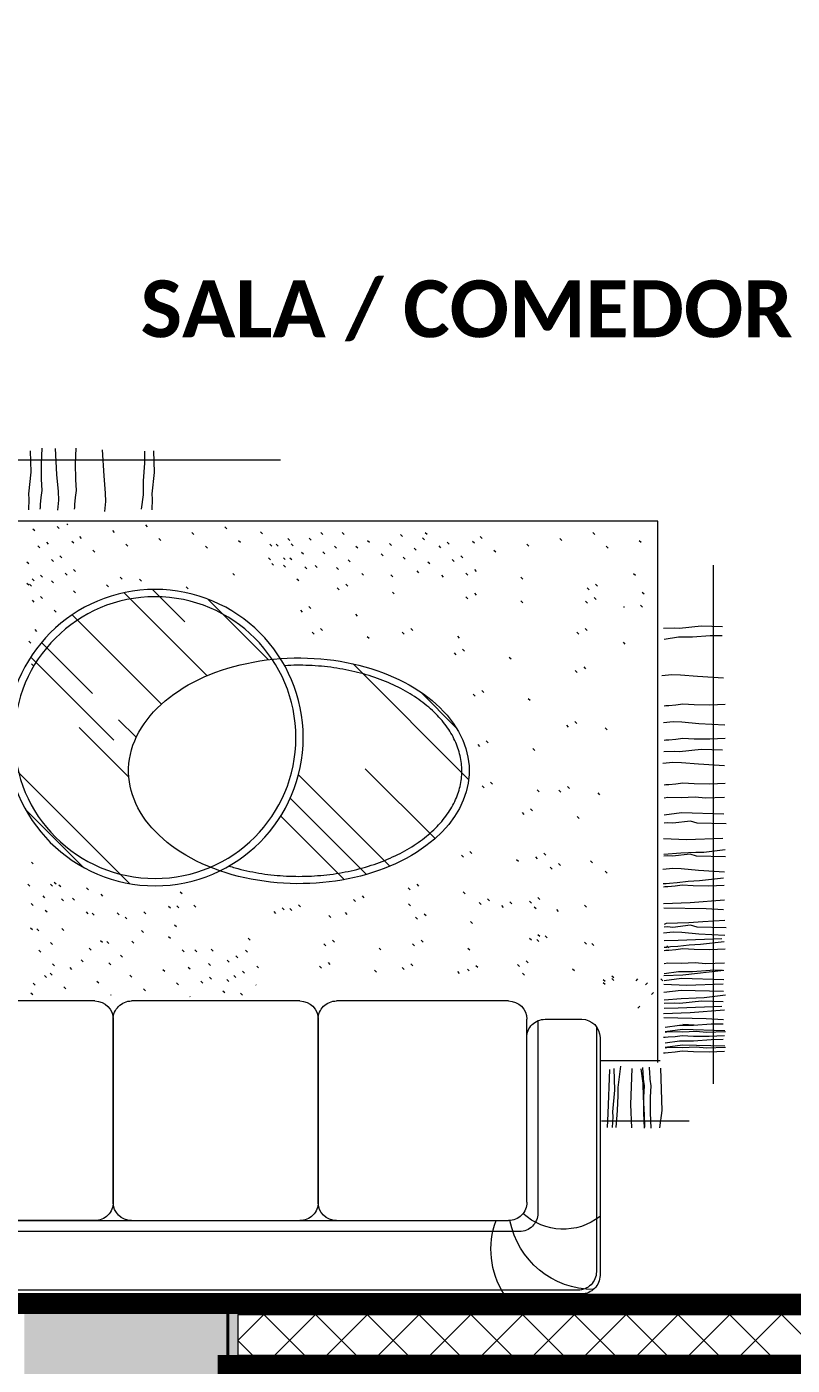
# Model space of a CAD drawing. Header units: metres. Extents: x -144 to 1000, y -717 to 29.
# Drawn here: x 749.357 to 751.239, y -557.414 to -554.123 of the extents above; entities that cross this region are included whole.
import ezdxf

# ---------------------------------------------------------------- set-up
doc = ezdxf.new("R2010")
doc.units = ezdxf.units.M
doc.linetypes.add('basculante modificado', pattern=[0.18, 0.1125, -0.0675])
doc.layers.get('0').update_dxf_attribs({"color": 1})
doc.layers.add('00-MEDICION', color=30, linetype='Continuous')
for name, color, linetype, lineweight in [('A-DETL', 1, 'Continuous', 9), ('A-WALL', 4, 'Continuous', 9), ('G-ANNO-TEXT', 2, 'Continuous', 9), ('G-IMPT', 1, 'Continuous', 9), ('S-COLS', 7, 'Continuous', 9)]:
    doc.layers.add(name, color=color, linetype=linetype, lineweight=lineweight)
doc.layers.add('A-WALL-PATT', color=7, linetype='Continuous', lineweight=35, true_color=0x9c9c9c)
doc.styles.add('Calibri_B', font='calibrib.ttf', dxfattribs={"height": 0.165})

# ---------------------------------------------------------------- blocks, each defined once
blk = doc.blocks.new('JUEGO DE SALA 3 - SALA 3_dwg-332581-Nivel 13')
at = {"layer": 'G-IMPT'}
for p, q in [((-2244.3372, 507.9053), (-2242.9374, 507.9023)), ((-2244.2013, 507.7409), (-2244.2061, 507.7361)), ((-2244.0056, 507.7452), (-2244.0103, 507.7405)), ((-2243.8121, 507.7474), (-2243.8146, 507.7448)), ((-2243.7891, 507.7405), (-2243.7939, 507.7358)), ((-2243.7288, 507.7351), (-2243.7335, 507.7303)), ((-2245.2202, 507.7096), (-2245.225, 507.7049)), ((-2245.1056, 507.7285), (-2245.1104, 507.7237)), ((-2245.0245, 507.714), (-2245.0293, 507.7092)), ((-2244.8288, 507.7184), (-2244.8336, 507.7136)), ((-2244.8102, 507.7071), (-2244.815, 507.7023)), ((-2244.7477, 507.7039), (-2244.7525, 507.6991)), ((-2244.6935, 507.7282), (-2244.6982, 507.7234)), ((-2244.6871, 507.7149), (-2244.6919, 507.7101)), ((-2244.6331, 507.7227), (-2244.6379, 507.7179)), ((-2244.552, 507.7082), (-2244.5568, 507.7035)), ((-2244.4899, 507.7276), (-2244.4947, 507.7228)), ((-2244.4374, 507.7271), (-2244.4422, 507.7223)), ((-2244.4088, 507.7131), (-2244.4136, 507.7083)), ((-2244.3563, 507.7126), (-2244.3611, 507.7078)), ((-2244.2886, 507.7286), (-2244.2934, 507.7239)), ((-2244.2347, 507.7075), (-2244.2395, 507.7028)), ((-2244.1202, 507.7264), (-2244.1249, 507.7216)), ((-2244.039, 507.7119), (-2244.0438, 507.7071)), ((-2243.9245, 507.7307), (-2243.9292, 507.726)), ((-2243.8433, 507.7162), (-2243.8481, 507.7115)), ((-2243.8247, 507.705), (-2243.8295, 507.7002)), ((-2243.7622, 507.7018), (-2243.767, 507.697)), ((-2245.1391, 507.6952), (-2245.1439, 507.6904)), ((-2244.9434, 507.6995), (-2244.9482, 507.6947)), ((-2244.8623, 507.685), (-2244.8671, 507.6803)), ((-2244.7812, 507.6705), (-2244.786, 507.6658)), ((-2244.7269, 507.6948), (-2244.7317, 507.6901)), ((-2244.6666, 507.6894), (-2244.6714, 507.6846)), ((-2244.606, 507.7004), (-2244.6108, 507.6956)), ((-2244.5855, 507.6749), (-2244.5903, 507.6701)), ((-2244.5234, 507.6942), (-2244.5281, 507.6895)), ((-2244.4709, 507.6937), (-2244.4757, 507.689)), ((-2244.4423, 507.6797), (-2244.447, 507.675)), ((-2244.3898, 507.6792), (-2244.3946, 507.6745)), ((-2244.3641, 507.699), (-2244.3689, 507.6942)), ((-2244.3277, 507.6986), (-2244.3324, 507.6938)), ((-2244.3116, 507.6985), (-2244.3164, 507.6937)), ((-2244.1536, 507.693), (-2244.1584, 507.6883)), ((-2243.9579, 507.6974), (-2243.9627, 507.6926)), ((-2243.8768, 507.6829), (-2243.8816, 507.6781)), ((-2243.7415, 507.6927), (-2243.7462, 507.6879)), ((-2245.4051, 506.3735), (-2245.4024, 507.649)), ((-2244.8147, 507.6372), (-2244.8195, 507.6324)), ((-2244.7604, 507.6615), (-2244.7652, 507.6567)), ((-2244.7001, 507.656), (-2244.7049, 507.6513)), ((-2244.6395, 507.667), (-2244.6443, 507.6623)), ((-2244.5044, 507.6604), (-2244.5092, 507.6556)), ((-2244.476, 507.6413), (-2244.4808, 507.6366)), ((-2244.4233, 507.6459), (-2244.4281, 507.6411)), ((-2244.398, 507.6424), (-2244.4028, 507.6376)), ((-2244.3611, 507.6652), (-2244.3659, 507.6605)), ((-2244.3453, 507.6469), (-2244.3501, 507.6422)), ((-2244.3451, 507.6652), (-2244.3499, 507.6604)), ((-2244.3165, 507.6512), (-2244.3212, 507.6464)), ((-2244.3087, 507.6647), (-2244.3135, 507.66)), ((-2243.7957, 507.6684), (-2243.8005, 507.6637)), ((-2243.7749, 507.6594), (-2243.7797, 507.6546)), ((-2243.7146, 507.6539), (-2243.7194, 507.6492)), ((-2245.2061, 507.6285), (-2245.2109, 507.6237)), ((-2244.9293, 507.6183), (-2244.9341, 507.6136)), ((-2244.7939, 507.6281), (-2244.7987, 507.6234)), ((-2244.7336, 507.6227), (-2244.7384, 507.6179)), ((-2244.673, 507.6337), (-2244.6778, 507.6289)), ((-2244.6098, 507.6232), (-2244.6146, 507.6184)), ((-2244.5379, 507.627), (-2244.5426, 507.6223)), ((-2244.3787, 507.6136), (-2244.3835, 507.6088)), ((-2244.2206, 507.6264), (-2244.2254, 507.6216)), ((-2243.9914, 507.6116), (-2243.9962, 507.6068)), ((-2243.9438, 507.6162), (-2243.9486, 507.6115)), ((-2243.8292, 507.6351), (-2243.834, 507.6303)), ((-2243.8084, 507.626), (-2243.8132, 507.6213)), ((-2243.775, 507.6069), (-2243.7797, 507.6021)), ((-2243.7481, 507.6206), (-2243.7529, 507.6158)), ((-2243.7273, 507.6115), (-2243.7321, 507.6068)), ((-2245.2274, 507.5826), (-2245.2321, 507.5779)), ((-2245.1128, 507.6015), (-2245.1175, 507.5967)), ((-2245.092, 507.5925), (-2245.0968, 507.5877)), ((-2244.8148, 507.5791), (-2244.8196, 507.5743)), ((-2244.6132, 507.5813), (-2244.618, 507.5766)), ((-2244.4986, 507.6002), (-2244.5034, 507.5954)), ((-2244.4778, 507.5911), (-2244.4826, 507.5864)), ((-2243.9538, 507.5782), (-2244.1583, 507.3745)), ((-2244.106, 507.5927), (-2244.1108, 507.5879)), ((-2244.0234, 507.5863), (-2244.1031, 507.5069)), ((-2243.9103, 507.5971), (-2243.9151, 507.5923)), ((-2243.8292, 507.5826), (-2243.834, 507.5778)), ((-2243.721, 507.5983), (-2243.7258, 507.5935)), ((-2243.7146, 507.6014), (-2243.7194, 507.5967)), ((-2245.2238, 507.55), (-2245.2286, 507.5452)), ((-2245.1827, 507.5473), (-2245.1827, 507.5445)), ((-2245.1092, 507.5688), (-2245.114, 507.564)), ((-2245.0884, 507.5598), (-2245.0932, 507.555)), ((-2244.9294, 507.5602), (-2244.9342, 507.5555)), ((-2244.794, 507.57), (-2244.7988, 507.5653)), ((-2244.4078, 507.5455), (-2244.4126, 507.5407)), ((-2244.1598, 507.5627), (-2244.309, 507.4141)), ((-2243.7481, 507.5681), (-2243.7529, 507.5633)), ((-2243.7273, 507.559), (-2243.7321, 507.5543)), ((-2244.5224, 507.5267), (-2244.5272, 507.5219)), ((-2244.3871, 507.5365), (-2244.3918, 507.5317)), ((-2243.826, 507.5235), (-2244.046, 507.3044)), ((-2243.7816, 507.5347), (-2243.7864, 507.53)), ((-2245.0876, 507.4925), (-2245.0923, 507.4877)), ((-2245.0668, 507.4834), (-2245.0716, 507.4787)), ((-2244.7733, 507.4727), (-2244.7781, 507.4679)), ((-2244.6587, 507.4916), (-2244.6635, 507.4868)), ((-2244.6379, 507.4825), (-2244.6427, 507.4777)), ((-2244.5516, 507.4722), (-2244.5564, 507.4675)), ((-2244.437, 507.4911), (-2244.4418, 507.4863)), ((-2244.4163, 507.482), (-2244.421, 507.4773)), ((-2243.734, 507.4869), (-2243.7387, 507.4821)), ((-2245.1808, 507.4592), (-2245.1855, 507.4545)), ((-2244.786, 507.441), (-2244.7908, 507.4362)), ((-2243.7507, 507.4552), (-2243.8766, 507.3299)), ((-2243.7198, 507.4582), (-2243.7246, 507.4535)), ((-2244.9006, 507.4221), (-2244.9054, 507.4174)), ((-2244.7652, 507.4319), (-2244.77, 507.4272)), ((-2243.7244, 507.4194), (-2243.9292, 507.2155)), ((-2245.0841, 507.398), (-2245.0889, 507.3933)), ((-2245.0633, 507.389), (-2245.0681, 507.3842)), ((-2244.5169, 507.4046), (-2244.8018, 507.1209)), ((-2243.7262, 507.4026), (-2243.731, 507.3978)), ((-2244.9481, 507.3205), (-2244.9529, 507.3158)), ((-2244.8335, 507.3394), (-2244.8383, 507.3346)), ((-2244.8127, 507.3303), (-2244.8175, 507.3256)), ((-2244.6829, 507.3361), (-2244.7704, 507.2489)), ((-2245.137, 507.2484), (-2245.1418, 507.2437)), ((-2245.0626, 507.2636), (-2245.0674, 507.2588)), ((-2245.0418, 507.2545), (-2245.0466, 507.2498)), ((-2243.9407, 507.266), (-2243.9842, 507.2227)), ((-2243.8438, 507.2464), (-2243.9663, 507.1244)), ((-2244.8447, 507.2159), (-2244.8494, 507.2111)), ((-2244.9592, 507.1971), (-2244.964, 507.1923)), ((-2244.8239, 507.2069), (-2244.8287, 507.2021)), ((-2244.5476, 507.1465), (-2244.7195, 506.9754)), ((-2243.6752, 507.1549), (-2243.9682, 506.8631)), ((-2244.8558, 507.1142), (-2244.8606, 507.1095)), ((-2244.3834, 507.131), (-2244.6083, 506.907)), ((-2245.1192, 507.0886), (-2245.124, 507.0838)), ((-2245.0448, 507.1037), (-2245.0496, 507.099)), ((-2245.024, 507.0947), (-2245.0288, 507.0899)), ((-2244.9704, 507.0954), (-2244.9751, 507.0906)), ((-2244.835, 507.1052), (-2244.8398, 507.1004)), ((-2244.954, 507.049), (-2244.9588, 507.0443)), ((-2244.3633, 507.0736), (-2244.5509, 506.8868)), ((-2243.713, 507.0437), (-2243.8537, 506.9036)), ((-2245.0686, 507.0302), (-2245.0734, 507.0254)), ((-2244.9333, 507.04), (-2244.938, 507.0352)), ((-2244.3398, 507.0293), (-2244.4959, 506.8739)), ((-2245.1016, 506.9213), (-2245.1064, 506.9165)), ((-2245.0234, 506.9148), (-2245.0282, 506.91)), ((-2244.987, 506.9402), (-2244.9918, 506.9354)), ((-2244.9662, 506.9311), (-2244.971, 506.9263)), ((-2244.9199, 506.9245), (-2244.9246, 506.9198)), ((-2244.8053, 506.9434), (-2244.81, 506.9386)), ((-2244.7845, 506.9343), (-2244.7893, 506.9296)), ((-2243.727, 506.9154), (-2243.7318, 506.9107)), ((-2245.138, 506.896), (-2245.1427, 506.8912)), ((-2245.0026, 506.9058), (-2245.0074, 506.901)), ((-2244.6746, 506.8632), (-2244.6794, 506.8584)), ((-2244.6538, 506.8542), (-2244.6586, 506.8494)), ((-2243.863, 506.8525), (-2243.8678, 506.8477)), ((-2243.7948, 506.8598), (-2243.7996, 506.8551)), ((-2243.783, 506.8665), (-2243.7878, 506.8618)), ((-2243.7744, 506.8612), (-2243.7792, 506.8565)), ((-2243.7186, 506.8611), (-2243.7234, 506.8563)), ((-2244.9727, 506.8312), (-2244.9775, 506.8264)), ((-2244.9519, 506.8221), (-2244.9567, 506.8173)), ((-2244.9036, 506.8201), (-2244.9084, 506.8153)), ((-2244.8491, 506.8273), (-2244.8539, 506.8225)), ((-2244.8283, 506.8182), (-2244.8331, 506.8134)), ((-2244.7892, 506.8444), (-2244.794, 506.8396)), ((-2244.6548, 506.815), (-2244.6596, 506.8102)), ((-2244.5402, 506.8339), (-2244.545, 506.8291)), ((-2244.5194, 506.8248), (-2244.5242, 506.82)), ((-2244.0933, 506.8433), (-2244.0981, 506.8386)), ((-2243.8977, 506.8368), (-2243.9025, 506.832)), ((-2243.8283, 506.8265), (-2243.8331, 506.8217)), ((-2243.8011, 506.825), (-2243.8059, 506.8203)), ((-2243.7551, 506.8324), (-2243.7599, 506.8277)), ((-2243.7267, 506.8134), (-2243.7315, 506.8086)), ((-2245.0873, 506.8123), (-2245.092, 506.8075)), ((-2245.0182, 506.8013), (-2245.023, 506.7965)), ((-2244.9637, 506.8084), (-2244.9685, 506.8036)), ((-2244.8829, 506.8111), (-2244.8877, 506.8063)), ((-2244.6929, 506.7906), (-2244.6977, 506.7858)), ((-2244.6722, 506.7816), (-2244.6769, 506.7768)), ((-2244.4986, 506.7929), (-2244.5033, 506.7881)), ((-2244.4586, 506.7855), (-2244.4634, 506.7808)), ((-2244.384, 506.8117), (-2244.3888, 506.807)), ((-2244.3632, 506.8027), (-2244.368, 506.7979)), ((-2244.344, 506.8044), (-2244.3488, 506.7996)), ((-2244.3232, 506.7953), (-2244.328, 506.7906)), ((-2244.1268, 506.81), (-2244.1316, 506.8052)), ((-2244.0851, 506.8084), (-2244.0899, 506.8036)), ((-2244.0644, 506.8081), (-2244.0692, 506.8033)), ((-2244.004, 506.7939), (-2244.0088, 506.7891)), ((-2243.9577, 506.7807), (-2243.9625, 506.776)), ((-2243.9386, 506.7911), (-2243.9434, 506.7864)), ((-2243.8772, 506.7904), (-2243.882, 506.7856)), ((-2243.8618, 506.7931), (-2243.8665, 506.7884)), ((-2243.7614, 506.7976), (-2243.7662, 506.7929)), ((-2244.8075, 506.7718), (-2244.8123, 506.767)), ((-2244.0792, 506.7622), (-2244.0839, 506.7574)), ((-2243.998, 506.7477), (-2244.0028, 506.7429)), ((-2243.8023, 506.752), (-2243.8071, 506.7473)), ((-2243.741, 506.7513), (-2243.7458, 506.7465)), ((-2243.7255, 506.754), (-2243.7303, 506.7493)), ((-2245.1056, 506.7179), (-2245.1104, 506.7131)), ((-2245.0875, 506.7215), (-2245.0922, 506.7167)), ((-2244.991, 506.7368), (-2244.9958, 506.732)), ((-2244.9729, 506.7403), (-2244.9777, 506.7356)), ((-2244.9703, 506.7277), (-2244.9751, 506.7229)), ((-2244.9521, 506.7313), (-2244.9569, 506.7265)), ((-2244.6858, 506.7252), (-2244.6906, 506.7204)), ((-2244.665, 506.7162), (-2244.6698, 506.7114)), ((-2244.4677, 506.7247), (-2244.4725, 506.72)), ((-2244.447, 506.7157), (-2244.4518, 506.7109)), ((-2244.2607, 506.7291), (-2244.2655, 506.7244)), ((-2244.065, 506.7335), (-2244.0698, 506.7287)), ((-2243.9746, 506.7213), (-2243.9794, 506.7165)), ((-2243.9133, 506.7205), (-2243.9181, 506.7158)), ((-2243.8978, 506.7233), (-2243.9026, 506.7186)), ((-2243.7745, 506.7179), (-2243.7793, 506.7132)), ((-2245.2946, 506.7078), (-2245.2899, 506.7126)), ((-2244.8004, 506.7064), (-2244.8052, 506.7016)), ((-2244.5823, 506.7059), (-2244.5871, 506.7011)), ((-2244.2538, 506.7001), (-2244.2586, 506.6953)), ((-2244.2302, 506.6856), (-2244.2349, 506.6808)), ((-2244.1697, 506.7018), (-2244.1744, 506.697)), ((-2244.1295, 506.7001), (-2244.1343, 506.6953)), ((-2244.0985, 506.7001), (-2244.1033, 506.6954)), ((-2243.9468, 506.6872), (-2243.9516, 506.6824)), ((-2243.8694, 506.7043), (-2243.8742, 506.6995)), ((-2243.7461, 506.6989), (-2243.7509, 506.6941)), ((-2245.0585, 506.6561), (-2245.0633, 506.6513)), ((-2244.9439, 506.6749), (-2244.9487, 506.6701)), ((-2244.9232, 506.6659), (-2244.9279, 506.6611)), ((-2244.8204, 506.6637), (-2244.8252, 506.659)), ((-2244.7996, 506.6547), (-2244.8044, 506.6499)), ((-2244.6605, 506.667), (-2244.6653, 506.6623)), ((-2244.6397, 506.658), (-2244.6445, 506.6532)), ((-2244.5715, 506.6514), (-2244.5763, 506.6466)), ((-2244.457, 506.6702), (-2244.4617, 506.6655)), ((-2244.4362, 506.6612), (-2244.441, 506.6564)), ((-2244.2816, 506.661), (-2244.2864, 506.6563)), ((-2244.2091, 506.6753), (-2244.2138, 506.6705)), ((-2244.163, 506.6668), (-2244.1677, 506.662)), ((-2244.1135, 506.6582), (-2244.1183, 506.6535)), ((-2244.0509, 506.6523), (-2244.0556, 506.6476)), ((-2243.9184, 506.6682), (-2243.9232, 506.6634)), ((-2243.8502, 506.6755), (-2243.855, 506.6707)), ((-2243.8218, 506.6564), (-2243.8266, 506.6517)), ((-2243.7796, 506.6655), (-2243.7843, 506.6608)), ((-2245.2805, 506.6267), (-2245.2757, 506.6314)), ((-2245.2427, 506.6218), (-2245.2379, 506.617)), ((-2245.2184, 506.6314), (-2245.2136, 506.6266)), ((-2245.1548, 506.639), (-2245.1596, 506.6343)), ((-2245.1548, 506.6318), (-2245.1596, 506.627)), ((-2245.134, 506.63), (-2245.1388, 506.6252)), ((-2245.134, 506.6227), (-2245.1388, 506.618)), ((-2244.935, 506.6449), (-2244.9398, 506.6401)), ((-2244.7751, 506.6482), (-2244.7799, 506.6434)), ((-2244.2466, 506.648), (-2244.2513, 506.6432)), ((-2244.2255, 506.6376), (-2244.2302, 506.6329)), ((-2244.2082, 506.6276), (-2244.213, 506.6228)), ((-2244.1655, 506.6335), (-2244.1702, 506.6287)), ((-2244.1443, 506.6231), (-2244.1491, 506.6184)), ((-2244.0843, 506.619), (-2244.0891, 506.6142)), ((-2243.9697, 506.6378), (-2243.9745, 506.6331)), ((-2243.8886, 506.6233), (-2243.8934, 506.6186)), ((-2243.774, 506.6422), (-2243.7788, 506.6374)), ((-2243.7603, 506.6368), (-2243.7651, 506.632)), ((-2243.7319, 506.6177), (-2243.7367, 506.6129)), ((-2245.2573, 506.5976), (-2245.2525, 506.5928)), ((-2244.28, 506.6146), (-2244.2804, 506.6143)), ((-2244.2417, 506.5942), (-2244.2465, 506.5895)), ((-2244.1989, 506.6001), (-2244.2037, 506.5954)), ((-2244.1178, 506.5856), (-2244.1184, 506.5851)), ((-2244.0032, 506.6045), (-2244.008, 506.5997)), ((-2243.9221, 506.59), (-2243.9232, 506.5889)), ((-2243.8075, 506.6088), (-2243.8123, 506.6041)), ((-2243.7264, 506.5943), (-2243.7312, 506.5896)), ((-2245.224, 506.5641), (-2245.2192, 506.5594)), ((-2244.901, 506.5764), (-2244.478, 506.5755)), ((-2244.388, 506.5753), (-2243.974, 506.5744)), ((-2243.884, 506.5742), (-2243.461, 506.5733)), ((-2245.3573, 506.518), (-2245.3298, 506.5196)), ((-2244.9911, 506.5316), (-2245.0811, 506.5318)), ((-2244.9731, 506.5278), (-2244.9741, 506.0545)), ((-2244.9471, 506.0815), (-2244.9461, 506.5315)), ((-2245.1262, 506.4869), (-2245.1274, 505.9019)), ((-2245.1171, 506.5138), (-2245.1184, 505.9108)), ((-2245.2741, 506.4304), (-2245.1263, 506.43)), ((-2245.13, 506.2823), (-2245.3454, 506.2827)), ((-2244.9292, 506.0094), (-2243.4352, 506.0062)), ((-2245.0735, 505.8658), (-2243.2915, 505.8619)), ((-2245.0825, 505.8568), (-2243.2825, 505.8529))]:
    blk.add_line(p, q, dxfattribs=at)
at = {"layer": 'G-IMPT', "flags": 128}
for points in [[(-2243.8346, 507.933), (-2243.833, 507.8953), (-2243.8335, 507.8567), (-2243.8352, 507.8292), (-2243.8327, 507.8123), (-2243.8315, 507.7945), (-2243.8311, 507.7873), (-2243.8307, 507.7835)], [(-2243.7833, 507.9323), (-2243.7872, 507.8683), (-2243.7911, 507.8264), (-2243.792, 507.8056), (-2243.7895, 507.7811)], [(-2243.7503, 507.9328), (-2243.7487, 507.8951), (-2243.7492, 507.8566), (-2243.7509, 507.829), (-2243.7484, 507.8121), (-2243.7472, 507.7943), (-2243.7468, 507.7871), (-2243.7464, 507.7833)], [(-2244.0252, 507.9273), (-2244.027, 507.8743), (-2244.0216, 507.8214), (-2244.0225, 507.8087), (-2244.0213, 507.7824)], [(-2244.0034, 507.9266), (-2244.003, 507.8965), (-2244.0001, 507.8533), (-2243.9998, 507.819), (-2243.9948, 507.7834)], [(-2243.899, 507.929), (-2243.9029, 507.8651), (-2243.9068, 507.8232), (-2243.9077, 507.8024), (-2243.9052, 507.7779)], [(-2243.7219, 507.9266), (-2243.7237, 507.8737), (-2243.7183, 507.8207), (-2243.7192, 507.808), (-2243.718, 507.7818)], [(-2245.2681, 506.4258), (-2245.2652, 507.7566), (-2242.9438, 507.7516)], [(-2245.4254, 507.4975), (-2245.3724, 507.499), (-2245.3195, 507.4934), (-2245.3068, 507.4942), (-2245.2805, 507.4929)], [(-2245.4247, 507.4756), (-2245.3947, 507.4751), (-2245.3515, 507.4721), (-2245.3172, 507.4716), (-2245.2816, 507.4664)], [(-2245.4277, 507.3712), (-2245.3637, 507.3749), (-2245.3218, 507.3786), (-2245.301, 507.3794), (-2245.2764, 507.3768)], [(-2245.4319, 507.3068), (-2245.3942, 507.3051), (-2245.3556, 507.3054), (-2245.3281, 507.307), (-2245.3112, 507.3045), (-2245.2934, 507.3032), (-2245.2862, 507.3027), (-2245.2824, 507.3023)], [(-2245.4314, 507.2555), (-2245.3674, 507.2592), (-2245.3255, 507.2629), (-2245.3047, 507.2637), (-2245.2802, 507.2611)], [(-2245.432, 507.2225), (-2245.3944, 507.2208), (-2245.3558, 507.2211), (-2245.3283, 507.2227), (-2245.3113, 507.2202), (-2245.2936, 507.2188), (-2245.2864, 507.2184), (-2245.2825, 507.218)], [(-2245.426, 507.1941), (-2245.3731, 507.1957), (-2245.3201, 507.1901), (-2245.3074, 507.1909), (-2245.2812, 507.1896)], [(-2245.4306, 507.1558), (-2245.3666, 507.1595), (-2245.3247, 507.1632), (-2245.3039, 507.164), (-2245.2793, 507.1614)], [(-2245.4323, 507.1125), (-2245.3946, 507.1107), (-2245.356, 507.1111), (-2245.3285, 507.1127), (-2245.3116, 507.1101), (-2245.2938, 507.1088), (-2245.2866, 507.1084), (-2245.2828, 507.1079)], [(-2245.4307, 507.0778), (-2245.3845, 507.076), (-2245.3587, 507.0785), (-2245.3248, 507.0767), (-2245.2917, 507.0775), (-2245.2824, 507.0758)], [(-2245.4348, 507.0134), (-2245.3637, 507.0149), (-2245.3476, 507.0196), (-2245.304, 507.0144), (-2245.2908, 507.0152), (-2245.2828, 507.0148)], [(-2245.4295, 507.0369), (-2245.3253, 507.0397), (-2245.2829, 507.0341)], [(-2245.4325, 506.9495), (-2245.3804, 506.9426), (-2245.3605, 506.9421), (-2245.3236, 506.9408), (-2245.2817, 506.9373)], [(-2245.4269, 506.977), (-2245.338, 506.9734), (-2245.2812, 506.9758)], [(-2245.434, 506.932), (-2245.3628, 506.9335), (-2245.3467, 506.9381), (-2245.3031, 506.933), (-2245.29, 506.9338), (-2245.2819, 506.9334)], [(-2245.4311, 506.8946), (-2245.3671, 506.8983), (-2245.3252, 506.902), (-2245.3045, 506.9028), (-2245.2799, 506.9002)], [(-2245.4286, 506.8794), (-2245.3702, 506.8725), (-2245.3422, 506.8707), (-2245.3147, 506.8677), (-2245.2965, 506.8664), (-2245.2876, 506.8651), (-2245.2808, 506.8651)], [(-2245.4308, 506.8616), (-2245.3931, 506.8598), (-2245.3545, 506.8602), (-2245.327, 506.8618), (-2245.3101, 506.8592), (-2245.2923, 506.8579), (-2245.2851, 506.8575), (-2245.2813, 506.857)], [(-2245.4312, 506.8253), (-2245.3474, 506.8187), (-2245.2817, 506.816)], [(-2245.4287, 506.8015), (-2245.3862, 506.8039), (-2245.2823, 506.8058)], [(-2245.4354, 506.7574), (-2245.3642, 506.7589), (-2245.3481, 506.7635), (-2245.3045, 506.7583), (-2245.2914, 506.7592), (-2245.2833, 506.7587)], [(-2245.4324, 506.7751), (-2245.3786, 506.7721), (-2245.3439, 506.7694), (-2245.2884, 506.7676), (-2245.2829, 506.7651)], [(-2245.4325, 506.7383), (-2245.3685, 506.742), (-2245.3266, 506.7457), (-2245.3058, 506.7465), (-2245.2813, 506.7439)], [(-2245.431, 506.7231), (-2245.3726, 506.7162), (-2245.3446, 506.7144), (-2245.3171, 506.7114), (-2245.2989, 506.7101), (-2245.29, 506.7088), (-2245.2832, 506.7088)], [(-2245.4255, 506.7307), (-2245.3179, 506.7262), (-2245.2836, 506.7249)], [(-2245.4331, 506.7053), (-2245.3955, 506.7035), (-2245.3569, 506.7039), (-2245.3294, 506.7055), (-2245.3124, 506.7029), (-2245.2947, 506.7016), (-2245.2875, 506.7012), (-2245.2837, 506.7007)], [(-2245.4315, 506.6706), (-2245.3854, 506.6688), (-2245.3595, 506.6713), (-2245.3257, 506.6695), (-2245.2926, 506.6703), (-2245.2833, 506.6686)], [(-2245.4299, 506.6522), (-2245.3291, 506.6405), (-2245.2829, 506.6387)], [(-2245.4265, 506.653), (-2245.3964, 506.6525), (-2245.3532, 506.6494), (-2245.3189, 506.6489), (-2245.2834, 506.6438)], [(-2245.4304, 506.6297), (-2245.3262, 506.6325), (-2245.2838, 506.6269)], [(-2245.4287, 506.6191), (-2245.3397, 506.6156), (-2245.283, 506.618)], [(-2245.4342, 506.5916), (-2245.3822, 506.5848), (-2245.3623, 506.5843), (-2245.3254, 506.5829), (-2245.2835, 506.5795)], [(-2245.4294, 506.6006), (-2245.3252, 506.6034), (-2245.2829, 506.5978)], [(-2245.4318, 506.5548), (-2245.3479, 506.5483), (-2245.2823, 506.5456)], [(-2245.4284, 506.5751), (-2245.3754, 506.5767), (-2245.3225, 506.5711), (-2245.3098, 506.5719), (-2245.2835, 506.5706)], [(-2245.4258, 506.5641), (-2245.3183, 506.5596), (-2245.284, 506.5583)], [(-2245.4293, 506.5311), (-2245.3867, 506.5335), (-2245.2829, 506.5354)], [(-2245.4292, 506.5208), (-2245.3991, 506.5203), (-2245.3559, 506.5173), (-2245.3216, 506.5168), (-2245.286, 506.5116)], [(-2245.4343, 506.5018), (-2245.3881, 506.5), (-2245.3623, 506.5025), (-2245.3284, 506.5007), (-2245.2954, 506.5015), (-2245.2861, 506.4998)], [(-2245.433, 506.5044), (-2245.3288, 506.5071), (-2245.2865, 506.5015)], [(-2245.432, 506.4917), (-2245.3944, 506.4899), (-2245.3558, 506.4903), (-2245.3283, 506.4919), (-2245.3113, 506.4893), (-2245.2936, 506.488), (-2245.2864, 506.4876), (-2245.2826, 506.4872)], [(-2245.4344, 506.4634), (-2245.3882, 506.4616), (-2245.3624, 506.4641), (-2245.3285, 506.4623), (-2245.2955, 506.4631), (-2245.2862, 506.4614)], [(-2245.4331, 506.466), (-2245.3289, 506.4687), (-2245.2866, 506.4631)], [(-2245.4321, 506.4534), (-2245.3944, 506.4516), (-2245.3559, 506.4519), (-2245.3284, 506.4536), (-2245.3114, 506.451), (-2245.2936, 506.4497), (-2245.2864, 506.4492), (-2245.2826, 506.4488)], [(-2245.4293, 506.4824), (-2245.3992, 506.482), (-2245.356, 506.4789), (-2245.3217, 506.4784), (-2245.2861, 506.4732)], [(-2245.275, 506.4119), (-2245.2782, 506.3078), (-2245.2728, 506.2654)], [(-2245.2523, 506.2645), (-2245.2506, 506.3022), (-2245.2509, 506.3407), (-2245.2525, 506.3682), (-2245.25, 506.3852), (-2245.2487, 506.403), (-2245.2482, 506.4102), (-2245.2478, 506.414)], [(-2245.2367, 506.2672), (-2245.2362, 506.2973), (-2245.2331, 506.3405), (-2245.2326, 506.3748), (-2245.2275, 506.4104)], [(-2245.2358, 506.2644), (-2245.234, 506.3021), (-2245.2344, 506.3407), (-2245.236, 506.3682), (-2245.2334, 506.3851), (-2245.2321, 506.4029), (-2245.2317, 506.4101), (-2245.2313, 506.4139)], [(-2245.2045, 506.4111), (-2245.2013, 506.3222), (-2245.204, 506.2654)], [(-2245.177, 506.4166), (-2245.1704, 506.3645), (-2245.17, 506.3446), (-2245.1688, 506.3077), (-2245.1655, 506.2658)], [(-2245.1605, 506.4106), (-2245.1623, 506.3577), (-2245.1569, 506.3047), (-2245.1578, 506.292), (-2245.1566, 506.2658)], [(-2245.1495, 506.4081), (-2245.1455, 506.3005), (-2245.1443, 506.2662)], [(-2243.8852, 506.0342), (-2243.4622, 506.0333), (-2244.9022, 506.0364)]]:
    blk.add_lwpolyline(points, dxfattribs=at)
for points in [[(-2244.4341, 506.0804), (-2244.4331, 506.5304)], [(-2243.9301, 506.0793), (-2243.9291, 506.5293)]]:
    blk.add_lwpolyline(points, close=True, dxfattribs=at)
at = {"layer": 'G-IMPT'}
for radius in [0.3643, 0.3463]:
    blk.add_circle((-2244.0306, 507.2221), radius, dxfattribs=at)
for centre, radius, start, end in [((-2244.9011, 506.5314), 0.045, 89.8775, 179.8775), ((-2244.4781, 506.5305), 0.045, 359.8775, 89.8775), ((-2244.3881, 506.5303), 0.045, 89.8775, 179.8775), ((-2243.9741, 506.5294), 0.045, 359.8775, 89.8775), ((-2243.8841, 506.5292), 0.045, 89.8775, 179.8775), ((-2245.0812, 506.4868), 0.045, 89.8775, 179.8775), ((-2244.9912, 506.4866), 0.045, 359.8775, 89.8775), ((-2244.9021, 506.0814), 0.045, 179.8775, 269.8775), ((-2244.9021, 506.0814), 0.045, 179.8775, 269.8775), ((-2244.4791, 506.0805), 0.045, 269.8775, 359.8775), ((-2244.3891, 506.0803), 0.045, 179.8775, 269.8775), ((-2243.9751, 506.0794), 0.045, 269.8775, 359.8775), ((-2243.8851, 506.0792), 0.045, 179.8775, 269.8775), ((-2245.0364, 506.1617), 0.1461, 231.6093, 312.4955), ((-2245.1106, 506.0765), 0.2089, 269.7061, 348.9648), ((-2244.9291, 506.0544), 0.045, 179.8775, 269.8775), ((-2245.0604, 505.9658), 0.2014, 327.063, 20.4891), ((-2245.0824, 505.9018), 0.045, 179.8775, 269.8775), ((-2245.0734, 505.9108), 0.045, 179.8775, 269.8775)]:
    blk.add_arc(centre, radius, start, end, dxfattribs=at)
for start_param, end_param in [(4.604122, 8.335665), (2.05248, 4.604122)]:
    blk.add_ellipse((-2244.3843, 507.1412), major_axis=(-0.4187, 0.0009), ratio=0.662811, start_param=start_param, end_param=end_param, dxfattribs=at)
blk.add_open_spline([(-2244.2129, 506.9066), (-2244.2179, 506.9051), (-2244.2229, 506.9036), (-2244.2468, 506.897), (-2244.2663, 506.8928), (-2244.306, 506.8863), (-2244.3262, 506.884), (-2244.367, 506.8816), (-2244.3876, 506.8814), (-2244.4285, 506.883), (-2244.4489, 506.8848), (-2244.4889, 506.8905), (-2244.5086, 506.8944), (-2244.5468, 506.904), (-2244.5654, 506.9097), (-2244.6008, 506.923), (-2244.6178, 506.9305), (-2244.6497, 506.9471), (-2244.6646, 506.9561), (-2244.6922, 506.9755), (-2244.7048, 506.9858), (-2244.7274, 507.0075), (-2244.7374, 507.0189), (-2244.7546, 507.0423), (-2244.7618, 507.0543), (-2244.7734, 507.0788), (-2244.7777, 507.0912), (-2244.7835, 507.1163), (-2244.7849, 507.1289), (-2244.785, 507.1541), (-2244.7835, 507.1667), (-2244.7778, 507.1918), (-2244.7735, 507.2042), (-2244.762, 507.2287), (-2244.7548, 507.2407), (-2244.7377, 507.2641), (-2244.7277, 507.2754), (-2244.7052, 507.297), (-2244.6926, 507.3073), (-2244.6651, 507.3267), (-2244.6501, 507.3357), (-2244.6183, 507.3522), (-2244.6014, 507.3597), (-2244.5659, 507.3729), (-2244.5474, 507.3786), (-2244.5092, 507.3882), (-2244.4895, 507.392), (-2244.4495, 507.3976), (-2244.4291, 507.3995), (-2244.3887, 507.401), (-2244.3687, 507.4008), (-2244.3488, 507.3996)], degree=3, knots=[1.133758, 1.133758, 1.133758, 1.133758, 1.174512, 1.174512, 1.325661, 1.325661, 1.47681, 1.47681, 1.627959, 1.627959, 1.779108, 1.779108, 1.930257, 1.930257, 2.081406, 2.081406, 2.232555, 2.232555, 2.383704, 2.383704, 2.534854, 2.534854, 2.686003, 2.686003, 2.837152, 2.837152, 2.988301, 2.988301, 3.13945, 3.13945, 3.290599, 3.290599, 3.441748, 3.441748, 3.592897, 3.592897, 3.744046, 3.744046, 3.895195, 3.895195, 4.046344, 4.046344, 4.197493, 4.197493, 4.348642, 4.348642, 4.499791, 4.499791, 4.65094, 4.65094, 4.798431, 4.798431, 4.798431, 4.798431], dxfattribs=at)
blk = doc.blocks.new('F')
at = {"layer": 'A-WALL-PATT', "lineweight": 5, "true_color": 0x747474}
blk.add_hatch(color=8, dxfattribs=at).paths.add_polyline_path([(752.4341, -500.7944), (755.8091, -500.7944), (755.8091, -500.7694), (752.4092, -500.7702), (752.4101, -500.7944), (752.4129, -500.7944)])
at = {"layer": 'A-WALL-PATT', "true_color": 0x747474}
blk.add_hatch(color=8, dxfattribs=at).paths.add_polyline_path([(755.5345, -500.9194), (755.8091, -500.9194), (755.8091, -500.7944), (755.7841, -500.7944), (755.7841, -500.8944), (752.4341, -500.8944), (752.4341, -500.7944), (752.4092, -500.7944), (752.4101, -500.9194), (752.553, -500.9194)])
at = {"layer": 'S-COLS', "true_color": 0x5b5b5b}
h = blk.add_hatch(color=251, dxfattribs=at)
h.paths.add_polyline_path([(737.9091, -511.6194), (738.4091, -511.6194), (738.4091, -510.7194), (737.9091, -510.7194), (737.9091, -511.4434)])
h.paths.add_polyline_path([(756.2089, -511.6194), (756.2089, -510.7194), (755.7089, -510.7194), (755.7089, -511.6194), (756.1555, -511.6194)])
h.paths.add_polyline_path([(746.1091, -511.6194), (746.1091, -510.7194), (745.6091, -510.7194), (745.6091, -511.6194)])
h.paths.add_polyline_path([(737.9701, -503.9194), (738.409, -503.9194), (738.409, -503.2194), (737.909, -503.2194), (737.909, -503.9194)])
h.paths.add_polyline_path([(751.9092, -503.9194), (752.4092, -503.9194), (752.409, -500.7694), (751.9092, -500.7694), (751.9092, -503.7694)])
h.paths.add_polyline_path([(755.8092, -503.9194), (756.2092, -503.9194), (756.2092, -503.2194), (755.8092, -503.2194), (755.8092, -503.737)])
h.paths.add_polyline_path([(741.8089, -503.9194), (743.8091, -503.9194), (743.8087, -503.4194), (742.1089, -503.4194), (742.1089, -501.2694), (743.8092, -501.2694), (743.8092, -500.7694), (741.8089, -500.7694), (741.8089, -503.7722)])
h.paths.add_polyline_path([(746.1091, -503.9194), (746.1091, -503.0194), (745.6091, -503.0194), (745.6091, -503.9194), (745.7591, -503.9194)])
h.paths.add_polyline_path([(745.6092, -501.6694), (746.1092, -501.6694), (746.1092, -500.7694), (745.6092, -500.7694), (745.6092, -500.8094)])
h.paths.add_polyline_path([(737.9089, -501.4694), (738.4089, -501.4694), (738.4089, -500.7684), (737.9089, -500.7684), (737.9089, -500.8434)])
h.paths.add_polyline_path([(756.2091, -501.4694), (756.2092, -501.4694), (756.2091, -500.7684), (755.8092, -500.7694), (755.8092, -501.4694), (756.0848, -501.4694)])
h.paths.add_polyline_path([(745.6841, -492.7694), (746.1091, -492.7694), (746.1091, -491.8694), (745.6091, -491.8694), (745.6091, -492.7694)])
h.paths.add_polyline_path([(756.2091, -492.7694), (756.2091, -491.8694), (755.7091, -491.8694), (755.7091, -492.7694), (756.1341, -492.7694)])
h.paths.add_polyline_path([(739.0091, -492.1694), (739.0091, -491.6694), (738.1091, -491.6694), (738.1091, -492.1694), (738.6028, -492.1694)])
at = {"layer": 'A-DETL', "color": 7, "linetype": 'basculante modificado'}
blk.add_line((755.8085, -500.7694), (752.4091, -500.7694), dxfattribs=at)
at = {"layer": 'A-WALL', "lineweight": 35}
for p, q in [((755.8091, -500.7694), (752.4091, -500.7694)), ((752.4091, -500.7694), (752.4091, -500.9194)), ((752.4091, -500.9194), (755.8091, -500.9194))]:
    blk.add_line(p, q, dxfattribs=at)
at = {"layer": 'A-WALL'}
for p, q in [((752.4341, -500.7944), (755.7841, -500.7944)), ((752.4341, -500.7944), (752.4341, -500.8944)), ((752.4341, -500.8944), (755.7841, -500.8944))]:
    blk.add_line(p, q, dxfattribs=at)
at = {"layer": 'A-WALL-PATT', "color": 1, "lineweight": 5, "true_color": 0xff0000}
for p, q in [((752.4341, -500.8584), (752.4981, -500.7944)), ((752.5975, -500.8944), (752.4975, -500.7944)), ((752.5253, -500.8944), (752.6253, -500.7944)), ((752.7248, -500.8944), (752.6248, -500.7944)), ((752.6526, -500.8944), (752.7526, -500.7944)), ((752.8521, -500.8944), (752.7521, -500.7944)), ((752.7799, -500.8944), (752.8799, -500.7944)), ((752.9793, -500.8944), (752.8793, -500.7944)), ((752.9072, -500.8944), (753.0072, -500.7944)), ((753.1066, -500.8944), (753.0066, -500.7944)), ((753.0345, -500.8944), (753.1345, -500.7944)), ((753.2339, -500.8944), (753.1339, -500.7944)), ((753.1617, -500.8944), (753.2617, -500.7944)), ((753.3612, -500.8944), (753.2612, -500.7944)), ((753.289, -500.8944), (753.389, -500.7944)), ((753.4885, -500.8944), (753.3885, -500.7944)), ((753.4163, -500.8944), (753.5163, -500.7944)), ((753.6157, -500.8944), (753.5157, -500.7944)), ((753.5436, -500.8944), (753.6436, -500.7944)), ((753.743, -500.8944), (753.643, -500.7944)), ((753.6709, -500.8944), (753.7709, -500.7944)), ((753.8703, -500.8944), (753.7703, -500.7944)), ((752.4702, -500.8944), (752.4341, -500.8582))]:
    blk.add_line(p, q, dxfattribs=at)
at = {"layer": 'S-COLS', "lineweight": 35}
for p, q in [((752.4092, -500.7694), (751.9092, -500.7694)), ((752.4092, -503.9194), (752.4092, -500.7694))]:
    blk.add_line(p, q, dxfattribs=at)
at = {"extrusion": (0, 0, -1), "zscale": -1, "rotation": 0.1225191295726474}
blk.add_blockref('JUEGO DE SALA 3 - SALA 3_dwg-332581-Nivel 13', (1492.8796, -1001.7986), dxfattribs=at)
at = {"layer": 'G-ANNO-TEXT', "style": 'Calibri_B'}
blk.add_text('SALA / COMEDOR', height=0.14, dxfattribs=at).set_placement((752.1949, -498.3918))

msp = doc.modelspace()

# ---------------------------------------------------------------- linework, layer by layer
at = {"layer": '00-MEDICION', "const_width": 0.05}
msp.add_lwpolyline([(753.5008, -557.263), (746.1508, -557.263), (746.1508, -557.164), (746.0008, -557.164), (746.0008, -556.164)], dxfattribs=at)
at = {"layer": '00-MEDICION'}
msp.add_lwpolyline([(753.2509, -557.964, 0.05, 0.05, 0), (753.2509, -557.414, 0.05, 0.05, 0), (749.8509, -557.414, 0.05, 0.05, 0), (749.8507, -562.4139, 0.05, 0.05, 0)], format="xyseb", dxfattribs=at)

# ---------------------------------------------------------------- block references
at = {"color": 3}
msp.add_blockref('F', (-2.5583, -56.4946), dxfattribs=at)

doc.saveas('drawing.dxf')
